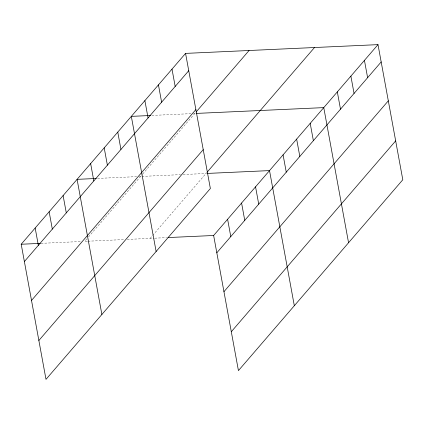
<?xml version="1.0" encoding="UTF-8"?>
<svg xmlns="http://www.w3.org/2000/svg" width="424" height="424" viewBox="0 0 424 424"><rect width="100%" height="100%" fill="white"/><g stroke="black" fill="none" stroke-linecap="round" stroke-linejoin="round"><path stroke-width="0.32" stroke-dasharray="2.12 1.59" d="M86.819 238.898L84.705 241.357L87.323 241.235M88.515 236.931L142.284 174.497M142.708 174.004L195.676 112.498M150.133 238.378L152.248 235.919M152.672 235.431L206.864 172.504M151.829 115.439L190.858 113.664M193.503 113.542L194.828 113.484M97.589 178.419L136.618 176.644M139.263 176.527L140.588 176.464M141.897 176.405L180.497 174.651M183.115 174.529L206.016 173.49M41.043 243.339L81.397 241.505M87.975 241.208L124.614 239.539M127.232 239.422L154.103 238.198M154.765 238.171L166.669 237.626"/><path stroke-width="0.64" d="M185.564 53.392L210.362 188.51L45.999 379.363L21.2 244.245L185.564 53.392L378.001 44.637L402.8 179.755L238.436 370.608L213.638 235.49L378.001 44.637M24.375 261.555L188.744 70.702M31.514 300.431L195.877 109.578M196.1 112.005L249.068 50.504M38.865 340.488L203.228 149.635M207.288 172.012L314.497 47.525M216.812 252.805L381.176 61.946M223.952 291.68L388.315 100.827M231.303 331.732L395.666 140.879M150.509 115.498L131.323 116.372L156.122 251.49M196.137 113.425L323.761 107.617L348.56 242.74M96.269 178.483L77.083 179.352L101.882 314.47M207.341 173.427L269.521 170.602L294.32 305.72M21.2 244.245L40.386 243.371M167.994 237.567L213.638 235.49M364.439 60.383L367.619 77.693M350.881 76.129L354.056 93.439M337.319 91.876L340.499 109.185M310.198 123.363L313.378 140.678M296.641 139.109L299.816 156.419M283.078 154.855L286.258 172.165M255.55 186.825L258.725 204.135M241.579 203.048L244.754 220.358M227.608 219.266L230.783 236.581M172.006 69.133L175.181 86.448M158.444 84.88L161.624 102.195M144.886 100.626L148.061 117.936M117.766 132.118L120.941 149.428M104.203 147.865L107.383 165.174M90.646 163.606L93.821 180.921M63.112 195.575L66.292 212.89M49.142 211.799L52.322 229.108M35.171 228.022L38.351 245.332"/></g></svg>
